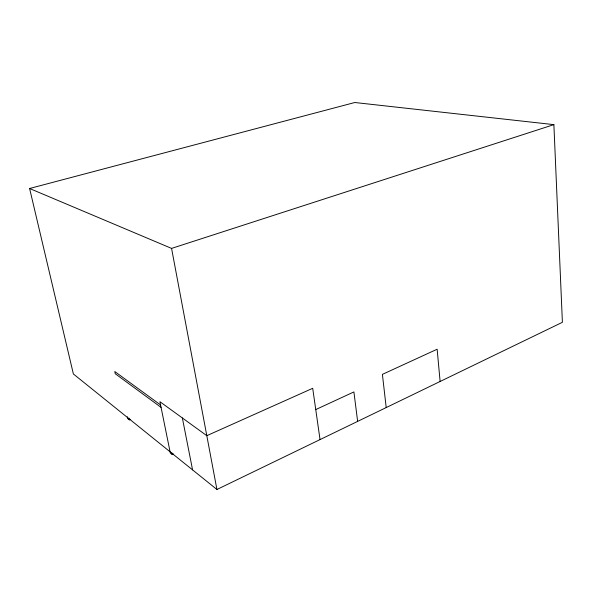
<?xml version="1.0" encoding="UTF-8"?>
<svg xmlns="http://www.w3.org/2000/svg" width="592" height="592" viewBox="0 0 592 592"><rect width="100%" height="100%" fill="white"/><g stroke="black" fill="none" stroke-linecap="round" stroke-linejoin="round"><path stroke-width="0.89" d="M216.931 489.488L562.4 322.3L553.883 124.631L354.793 102.512L29.6 188.493L73.378 373.974L216.931 489.488L171.569 248.403L29.6 188.493M315.743 409.575L353.905 391.926L357.635 421.393M320.035 439.59L312.709 388.3L206.808 435.682L159.921 401.709L170.326 453.058L172.265 454.619L173.663 453.997M127.287 416.768L127.68 418.566L129.322 419.883L130.64 419.336M171.569 248.403L553.883 124.631M160.587 404.958L114.774 371.532L115.27 373.767L161.083 407.385M128.93 418.085L129.322 419.883M171.902 452.828L172.265 454.619M182.358 417.967L192.57 469.878M386.206 407.562L382.402 374.373L437.14 349.221L440.115 381.477"/></g></svg>
